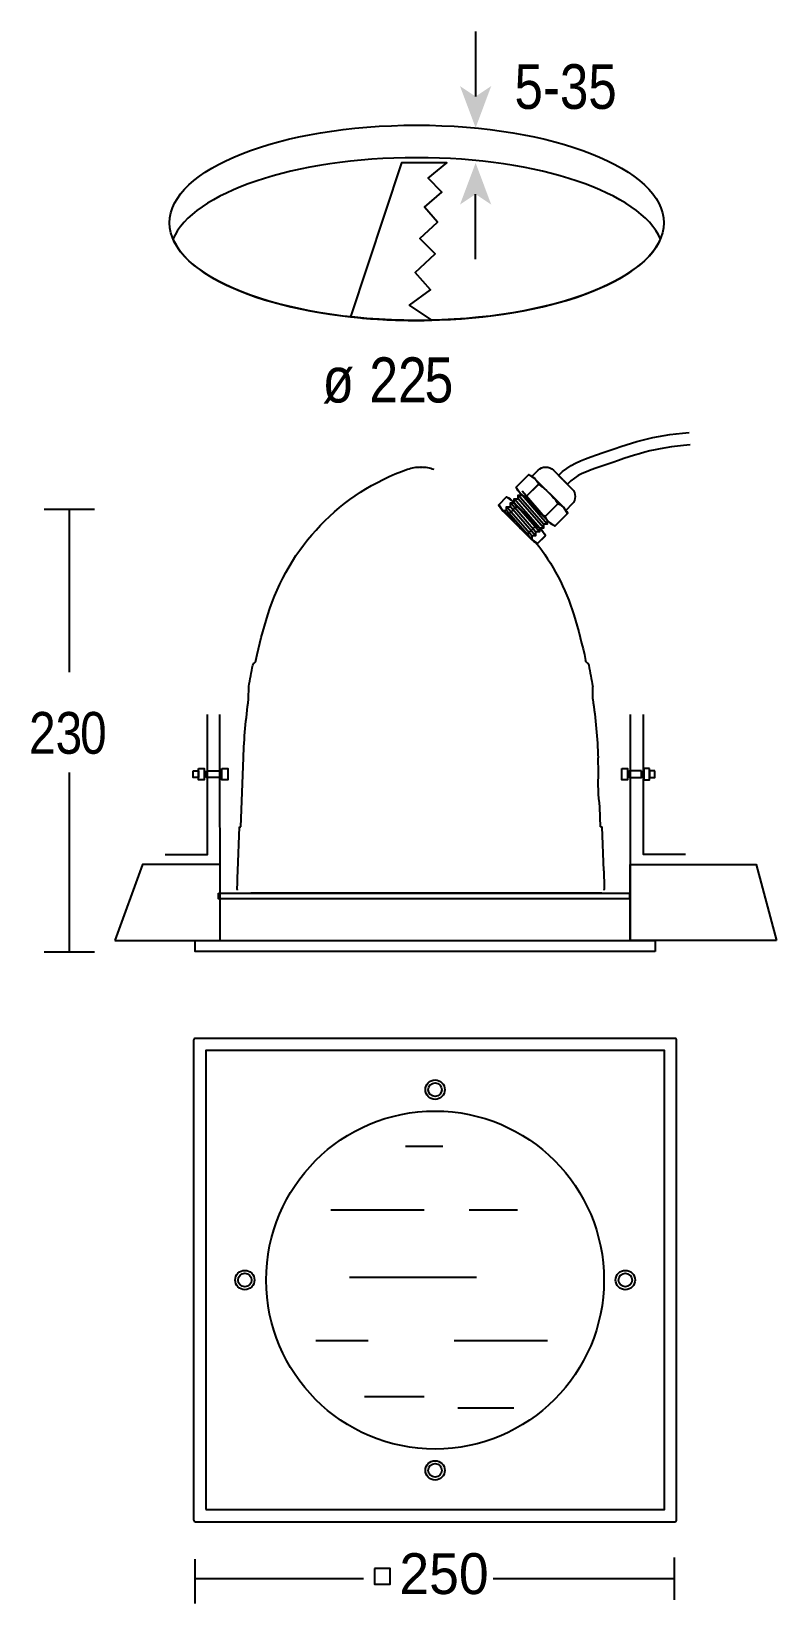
# Model space of a CAD drawing. Extents: x 30 to 151, y 33 to 288.
import ezdxf

# ---------------------------------------------------------------- set-up
doc = ezdxf.new("R2010")
doc.units = 0
doc.layers.add('LIVELLO_1', color=160, linetype='Continuous')
doc.styles.add('STD', font='txt')

# ---------------------------------------------------------------- blocks, each defined once
blk = doc.blocks.new('AI9-BLK1')
at = {"layer": 'LIVELLO_1'}
h = blk.add_hatch(color=7, dxfattribs=at)
h.dxf.hatch_style = 2
h.paths.add_polyline_path([(11.67, 117.12), (14.2, 118.81), (11.67, 112.06), (9.14, 118.81)])
h = blk.add_hatch(color=7, dxfattribs=at)
h.dxf.hatch_style = 2
h.paths.add_polyline_path([(11.67, 101.31), (9.14, 99.62), (11.67, 106.37), (14.2, 99.62)])
at = {"layer": 'LIVELLO_1', "color": 7}
for p, q in [((11.67, 127.66), (11.67, 117.12)), ((11.67, 90.77), (11.67, 101.31)), ((2.61, 57.11), (2.95, 57.11)), ((21.39, 46.61), (17.31, 51.32)), ((22.02, 47.24), (17.94, 51.95)), ((22.02, 46.61), (17.94, 51.32)), ((22.65, 47.86), (18.57, 52.58)), ((22.65, 47.24), (18.57, 51.95)), ((23.28, 48.49), (19.19, 53.21)), ((23.28, 47.86), (19.19, 52.58)), ((-58.24, 50.31), (-50.11, 50.31)), ((-54.18, 50.31), (-54.18, 23.89)), ((20.77, 45.98), (16.68, 50.69)), ((20.77, 45.35), (16.68, 50.06)), ((21.39, 45.98), (17.31, 50.69)), ((-25.11, 19.49), (-25.09, 21.54)), ((30.66, 19.49), (30.65, 21.54)), ((-29.75, -19.55), (-29.77, 17.02)), ((36.7, 17.02), (36.7, -19.55)), ((31.6, 7.66), (31.52, 10.02)), ((-54.18, 7.63), (-54.18, -21.41)), ((31.92, -1.16), (31.81, 2)), ((-26.87, -8.3), (-26.62, -1.16)), ((-26.62, -1.16), (-26.36, -1.16)), ((31.92, -1.16), (32.18, -1.16)), ((32.43, -8.3), (32.18, -1.16)), ((32.1, -11.92), (-24.78, -11.92)), ((-58.24, -21.41), (-50.11, -21.41)), ((43.93, -35.43), (-33.73, -35.43)), ((44.25, -113.4), (44.25, -35.74)), ((0.32, -52.9), (6.37, -52.9)), ((-11.78, -63.19), (3.34, -63.19)), ((10.6, -63.19), (18.47, -63.19)), ((-8.76, -74.08), (11.81, -74.08)), ((-14.2, -84.36), (-5.73, -84.36)), ((8.18, -84.36), (23.31, -84.36)), ((-6.34, -93.44), (3.34, -93.44)), ((8.79, -95.26), (17.86, -95.26)), ((-33.73, -113.71), (43.93, -113.71)), ((43.91, -126.36), (43.91, -119.5)), ((-33.78, -126.97), (-33.78, -119.77)), ((-33.76, -122.92), (-6.49, -122.92)), ((14.49, -122.92), (43.91, -122.92))]:
    blk.add_line(p, q, dxfattribs=at)
for points in [[(26.58, 49.59), (25.95, 50.53), (21.23, 55.25), (20.29, 55.88), (18.25, 53.83), (18.87, 52.89), (23.59, 48.18), (24.53, 47.55)], [(26.58, 49.59), (25.95, 50.53), (21.23, 55.25), (20.29, 55.88), (18.25, 53.83), (18.87, 52.89), (23.59, 48.18), (24.53, 47.55)], [(22.97, 45.98), (22.34, 46.92), (17.62, 51.64), (16.68, 52.27), (15.42, 51.01), (16.05, 50.07), (20.77, 45.35), (21.71, 44.72)], [(22.97, 45.98), (22.34, 46.92), (17.62, 51.64), (16.68, 52.27), (15.42, 51.01), (16.05, 50.07), (20.77, 45.35), (21.71, 44.72)], [(23.28, 48.49), (23.28, 47.86), (22.65, 47.86), (22.65, 47.23), (22.02, 47.23), (22.02, 46.6), (21.39, 46.6), (21.39, 45.97), (20.76, 45.97), (20.76, 45.34), (16.05, 50.06), (16.67, 50.06), (16.67, 50.69), (17.3, 50.69), (17.3, 51.32), (17.93, 51.32), (17.93, 51.95), (18.56, 51.95), (18.56, 52.58), (19.19, 52.58)], [(23.28, 48.49), (23.28, 47.86), (22.65, 47.86), (22.65, 47.23), (22.02, 47.23), (22.02, 46.6), (21.39, 46.6), (21.39, 45.97), (20.76, 45.97), (20.76, 45.34), (16.05, 50.06), (16.67, 50.06), (16.67, 50.69), (17.3, 50.69), (17.3, 51.32), (17.93, 51.32), (17.93, 51.95), (18.56, 51.95), (18.56, 52.58), (19.19, 52.58)], [(-34.12, 7.88), (-33.26, 7.88), (-33.26, 6.84), (-34.12, 6.84)], [(-34.12, 7.88), (-33.26, 7.88), (-33.26, 6.84), (-34.12, 6.84)], [(-33.25, 8.28), (-32.31, 8.28), (-32.31, 6.44), (-33.25, 6.44)], [(-31.94, 7.88), (-29.75, 7.88), (-29.75, 6.84), (-31.94, 6.84)], [(-31.94, 7.88), (-29.75, 7.88), (-29.75, 6.84), (-31.94, 6.84)], [(-29.44, 8.28), (-28.49, 8.28), (-28.49, 6.44), (-29.44, 6.44)], [(35.36, 8.28), (36.3, 8.28), (36.3, 6.44), (35.36, 6.44)], [(38.54, 7.88), (36.61, 7.88), (36.61, 6.84), (38.54, 6.84)], [(38.54, 7.88), (36.61, 7.88), (36.61, 6.84), (38.54, 6.84)], [(39.86, 8.28), (38.91, 8.28), (38.91, 6.44), (39.86, 6.44)], [(40.72, 7.88), (39.87, 7.88), (39.87, 6.84), (40.72, 6.84)], [(40.72, 7.88), (39.87, 7.88), (39.87, 6.84), (40.72, 6.84)], [(-46.8, -19.56), (-29.74, -19.56), (-29.74, -7.29), (-42.31, -7.29)], [(60.44, -19.56), (36.69, -19.56), (36.69, -7.28), (57.15, -7.28)], [(-30.02, -11.91), (36.63, -11.91), (36.63, -12.82), (-30.02, -12.82)], [(-30.02, -11.91), (36.63, -11.91), (36.63, -12.82), (-30.02, -12.82)], [(40.76, -21.37), (-33.77, -21.37), (-33.77, -19.56), (40.76, -19.56)], [(-4.69, -121.31), (-4.69, -123.83), (-2.18, -123.83), (-2.18, -121.31)]]:
    blk.add_lwpolyline(points, close=True, dxfattribs=at)
for points in [[(-38.63, -5.63), (-31.77, -5.63), (-31.8, 17.02)], [(45.71, -5.63), (38.86, -5.63), (38.88, 17.02)], [(-32.06, -111.74), (42.27, -111.74), (42.27, -37.41), (-32.06, -37.41), (-32.06, -111.74)]]:
    blk.add_lwpolyline(points, dxfattribs=at)
for centre, radius in [((5.1, -43.74), 1.57), ((5.1, -43.74), 1.1), ((5.1, -74.57), 27.37), ((-25.73, -74.57), 1.57), ((-25.73, -74.57), 1.1), ((35.93, -74.57), 1.57), ((35.93, -74.57), 1.1), ((5.1, -105.4), 1.57), ((5.1, -105.4), 1.1)]:
    blk.add_circle(centre, radius, dxfattribs=at)
blk.add_ellipse((2.12, 96.67), major_axis=(-40.05, 0), ratio=0.394756, dxfattribs=at)
for points, knots in [([(-37.38, 94.04), (-34.21, 101.52), (-17.73, 107.21), (2.12, 107.21), (21.96, 107.21), (38.44, 101.52), (41.62, 94.04), (38.44, 86.56), (21.96, 80.86), (2.12, 80.86), (-17.73, 80.86), (-34.21, 86.56), (-37.38, 94.04)], [0, 0, 0, 0, 1, 1, 1, 2, 2, 2, 3, 3, 3, 4, 4, 4, 4]), ([(-8.63, 81.44), (-8.63, 81.44), (-0.36, 106.4), (-0.36, 106.4), (-0.36, 106.4), (7.03, 106.4), (7.03, 106.4), (7.03, 106.4), (3.97, 103.9), (3.97, 103.9), (3.97, 103.9), (6.22, 101.64), (6.22, 101.64), (6.22, 101.64), (3.4, 99.2), (3.4, 99.2), (3.4, 99.2), (5.47, 96.75), (5.47, 96.75), (5.47, 96.75), (2.65, 94.12), (2.65, 94.12), (2.65, 94.12), (5.09, 91.62), (5.09, 91.62), (5.09, 91.62), (1.9, 88.61), (1.9, 88.61), (1.9, 88.61), (4.34, 85.79), (4.34, 85.79), (4.34, 85.79), (0.96, 83.35), (0.96, 83.35), (0.96, 83.35), (4.57, 80.89), (4.57, 80.89), (3.76, 80.87), (2.94, 80.86), (2.12, 80.86), (-1.61, 80.86), (-5.21, 81.06), (-8.63, 81.44)], [0, 0, 0, 0, 1, 1, 1, 2, 2, 2, 3, 3, 3, 4, 4, 4, 5, 5, 5, 6, 6, 6, 7, 7, 7, 8, 8, 8, 9, 9, 9, 10, 10, 10, 11, 11, 11, 12, 12, 12, 13, 13, 13, 14, 14, 14, 14]), ([(46.44, 60.71), (40.62, 60.27), (37.43, 59.09), (31.95, 57.18), (29.72, 56.41), (28.01, 55.9), (26.54, 54.33), (26.54, 54.33), (25.12, 55.75), (25.12, 55.75), (26.8, 57.53), (28.73, 58.19), (31.28, 59.08), (36.97, 61.05), (40.27, 62.26), (46.29, 62.71)], [0, 0, 0, 0, 1, 1, 1, 2, 2, 2, 3, 3, 3, 4, 4, 4, 5, 5, 5, 5]), ([(27.28, 53.6), (27.28, 53.6), (24.29, 56.58), (24.29, 56.58), (23.6, 57.28), (22.47, 57.28), (21.78, 56.58), (21.78, 56.58), (20.84, 55.64), (20.84, 55.64), (20.84, 55.64), (26.34, 50.14), (26.34, 50.14), (26.34, 50.14), (27.28, 51.08), (27.28, 51.08), (27.97, 51.78), (27.97, 52.9), (27.28, 53.6)], [0, 0, 0, 0, 1, 1, 1, 2, 2, 2, 3, 3, 3, 4, 4, 4, 5, 5, 5, 6, 6, 6, 6]), ([(21.87, 54.3), (21.87, 54.3), (21.71, 54.78), (21.24, 55.25), (20.76, 55.72), (20.29, 55.88), (20.29, 55.88), (20.29, 55.88), (18.25, 53.83), (18.25, 53.83), (18.25, 53.83), (18.4, 53.36), (18.88, 52.89), (19.35, 52.42), (19.82, 52.26), (19.82, 52.26), (19.82, 52.26), (21.87, 54.3), (21.87, 54.3)], [0, 0, 0, 0, 1, 1, 1, 2, 2, 2, 3, 3, 3, 4, 4, 4, 5, 5, 5, 6, 6, 6, 6]), ([(21.87, 54.3), (21.87, 54.3), (21.71, 54.78), (21.24, 55.25), (20.76, 55.72), (20.29, 55.88), (20.29, 55.88), (20.29, 55.88), (18.25, 53.83), (18.25, 53.83), (18.25, 53.83), (18.4, 53.36), (18.88, 52.89), (19.35, 52.42), (19.82, 52.26), (19.82, 52.26), (19.82, 52.26), (21.87, 54.3), (21.87, 54.3)], [0, 0, 0, 0, 1, 1, 1, 2, 2, 2, 3, 3, 3, 4, 4, 4, 5, 5, 5, 6, 6, 6, 6]), ([(25.01, 51.16), (25.01, 51.16), (24.85, 51.63), (23.59, 52.89), (22.33, 54.15), (21.86, 54.31), (21.86, 54.31), (21.86, 54.31), (19.82, 52.26), (19.82, 52.26), (19.82, 52.26), (19.97, 51.79), (21.23, 50.53), (22.49, 49.27), (22.96, 49.12), (22.96, 49.12), (22.96, 49.12), (25.01, 51.16), (25.01, 51.16)], [0, 0, 0, 0, 1, 1, 1, 2, 2, 2, 3, 3, 3, 4, 4, 4, 5, 5, 5, 6, 6, 6, 6]), ([(25.01, 51.16), (25.01, 51.16), (24.85, 51.63), (23.59, 52.89), (22.33, 54.15), (21.86, 54.31), (21.86, 54.31), (21.86, 54.31), (19.82, 52.26), (19.82, 52.26), (19.82, 52.26), (19.97, 51.79), (21.23, 50.53), (22.49, 49.27), (22.96, 49.12), (22.96, 49.12), (22.96, 49.12), (25.01, 51.16), (25.01, 51.16)], [0, 0, 0, 0, 1, 1, 1, 2, 2, 2, 3, 3, 3, 4, 4, 4, 5, 5, 5, 6, 6, 6, 6]), ([(18.25, 50.69), (18.25, 50.69), (18.1, 51.16), (17.62, 51.63), (17.15, 52.11), (16.68, 52.27), (16.68, 52.27), (16.68, 52.27), (15.42, 51.01), (15.42, 51.01), (15.42, 51.01), (15.58, 50.53), (16.05, 50.06), (16.52, 49.59), (17, 49.43), (17, 49.43), (17, 49.43), (18.25, 50.69), (18.25, 50.69)], [0, 0, 0, 0, 1, 1, 1, 2, 2, 2, 3, 3, 3, 4, 4, 4, 5, 5, 5, 6, 6, 6, 6]), ([(18.25, 50.69), (18.25, 50.69), (18.1, 51.16), (17.62, 51.63), (17.15, 52.11), (16.68, 52.27), (16.68, 52.27), (16.68, 52.27), (15.42, 51.01), (15.42, 51.01), (15.42, 51.01), (15.58, 50.53), (16.05, 50.06), (16.52, 49.59), (17, 49.43), (17, 49.43), (17, 49.43), (18.25, 50.69), (18.25, 50.69)], [0, 0, 0, 0, 1, 1, 1, 2, 2, 2, 3, 3, 3, 4, 4, 4, 5, 5, 5, 6, 6, 6, 6]), ([(26.58, 49.59), (26.58, 49.59), (26.42, 50.06), (25.95, 50.54), (25.48, 51.01), (25, 51.17), (25, 51.17), (25, 51.17), (22.96, 49.12), (22.96, 49.12), (22.96, 49.12), (23.11, 48.65), (23.59, 48.18), (24.06, 47.7), (24.53, 47.55), (24.53, 47.55), (24.53, 47.55), (26.58, 49.59), (26.58, 49.59)], [0, 0, 0, 0, 1, 1, 1, 2, 2, 2, 3, 3, 3, 4, 4, 4, 5, 5, 5, 6, 6, 6, 6]), ([(26.58, 49.59), (26.58, 49.59), (26.42, 50.06), (25.95, 50.54), (25.48, 51.01), (25, 51.17), (25, 51.17), (25, 51.17), (22.96, 49.12), (22.96, 49.12), (22.96, 49.12), (23.11, 48.65), (23.59, 48.18), (24.06, 47.7), (24.53, 47.55), (24.53, 47.55), (24.53, 47.55), (26.58, 49.59), (26.58, 49.59)], [0, 0, 0, 0, 1, 1, 1, 2, 2, 2, 3, 3, 3, 4, 4, 4, 5, 5, 5, 6, 6, 6, 6]), ([(21.39, 47.55), (21.39, 47.55), (21.24, 48.02), (19.98, 49.28), (18.72, 50.54), (18.25, 50.7), (18.25, 50.7), (18.25, 50.7), (16.99, 49.44), (16.99, 49.44), (16.99, 49.44), (17.15, 48.97), (18.4, 47.71), (19.66, 46.45), (20.14, 46.29), (20.14, 46.29), (20.14, 46.29), (21.39, 47.55), (21.39, 47.55)], [0, 0, 0, 0, 1, 1, 1, 2, 2, 2, 3, 3, 3, 4, 4, 4, 5, 5, 5, 6, 6, 6, 6]), ([(21.39, 47.55), (21.39, 47.55), (21.24, 48.02), (19.98, 49.28), (18.72, 50.54), (18.25, 50.7), (18.25, 50.7), (18.25, 50.7), (16.99, 49.44), (16.99, 49.44), (16.99, 49.44), (17.15, 48.97), (18.4, 47.71), (19.66, 46.45), (20.14, 46.29), (20.14, 46.29), (20.14, 46.29), (21.39, 47.55), (21.39, 47.55)], [0, 0, 0, 0, 1, 1, 1, 2, 2, 2, 3, 3, 3, 4, 4, 4, 5, 5, 5, 6, 6, 6, 6]), ([(22.96, 45.98), (22.96, 45.98), (22.81, 46.45), (22.33, 46.92), (21.86, 47.4), (21.39, 47.55), (21.39, 47.55), (21.39, 47.55), (20.13, 46.3), (20.13, 46.3), (20.13, 46.3), (20.29, 45.82), (20.76, 45.35), (21.23, 44.88), (21.71, 44.72), (21.71, 44.72), (21.71, 44.72), (22.96, 45.98), (22.96, 45.98)], [0, 0, 0, 0, 1, 1, 1, 2, 2, 2, 3, 3, 3, 4, 4, 4, 5, 5, 5, 6, 6, 6, 6]), ([(22.96, 45.98), (22.96, 45.98), (22.81, 46.45), (22.33, 46.92), (21.86, 47.4), (21.39, 47.55), (21.39, 47.55), (21.39, 47.55), (20.13, 46.3), (20.13, 46.3), (20.13, 46.3), (20.29, 45.82), (20.76, 45.35), (21.23, 44.88), (21.71, 44.72), (21.71, 44.72), (21.71, 44.72), (22.96, 45.98), (22.96, 45.98)], [0, 0, 0, 0, 1, 1, 1, 2, 2, 2, 3, 3, 3, 4, 4, 4, 5, 5, 5, 6, 6, 6, 6]), ([(-26.36, -1.16), (-26.36, -1.16), (-25.96, 10.02), (-25.96, 10.02), (-25.85, 13.19), (-25.56, 16.35), (-25.11, 19.49)], [0, 0, 0, 0, 1, 1, 1, 2, 2, 2, 2]), ([(-34.04, -35.74), (-34.04, -35.74), (-34.04, -113.4), (-34.04, -113.4), (-34.04, -113.58), (-33.9, -113.71), (-33.73, -113.71)], [0, 0, 0, 0, 1, 1, 1, 2, 2, 2, 2])]:
    blk.add_open_spline(points, degree=3, knots=knots, dxfattribs=at)
for points in [[(-22.02, 33.16), (-18.62, 44.2), (-10.2, 52.96), (0.65, 56.76)], [(0.65, 56.76), (1.34, 56.99), (2.05, 57.12), (2.78, 57.12)], [(2.78, 57.12), (3.5, 57.12), (4.22, 56.99), (4.91, 56.76)], [(21.4, 44.96), (24.16, 41.44), (26.26, 37.44), (27.58, 33.16)], [(-23.95, 25.79), (-23.41, 28.28), (-22.76, 30.73), (-22.02, 33.16)], [(27.58, 33.16), (28.32, 30.73), (28.97, 28.28), (29.5, 25.79)], [(-23.95, 25.79), (-23.98, 25.64), (-24.07, 25.5), (-24.19, 25.41)], [(29.75, 25.41), (29.62, 25.5), (29.54, 25.64), (29.5, 25.79)], [(-25.09, 21.54), (-24.89, 22.7), (-24.68, 23.86), (-24.44, 25.02)], [(-24.44, 25.02), (-24.41, 25.18), (-24.32, 25.32), (-24.19, 25.41)], [(29.75, 25.41), (29.88, 25.32), (29.97, 25.18), (30, 25.02)], [(30, 25.02), (30.24, 23.86), (30.45, 22.7), (30.65, 21.54)], [(30.66, 19.49), (31.12, 16.35), (31.4, 13.19), (31.52, 10.02)], [(31.81, 2), (31.56, 3.88), (31.49, 5.77), (31.6, 7.66)], [(-26.96, -11.33), (-26.94, -10.32), (-26.91, -9.31), (-26.87, -8.3)], [(32.43, -8.3), (32.47, -9.31), (32.49, -10.32), (32.51, -11.33)], [(-26.96, -11.33), (-26.96, -11.35), (-26.96, -11.38), (-26.96, -11.41)], [(32.52, -11.41), (32.52, -11.38), (32.52, -11.35), (32.51, -11.33)], [(-33.73, -35.43), (-33.9, -35.43), (-34.04, -35.57), (-34.04, -35.74)], [(44.25, -35.74), (44.25, -35.57), (44.11, -35.43), (43.93, -35.43)], [(43.93, -113.71), (44.11, -113.71), (44.25, -113.58), (44.25, -113.4)]]:
    blk.add_open_spline(points, degree=3, dxfattribs=at)
at = {"layer": 'LIVELLO_1', "color": 7, "attachment_point": 1, "style": 'STD'}
for s, insert, char_height in [('\\fArial Narrow|b0|i0;\\H7.2292;\\C7;5-35', (17.97, 122.35), 7.2292), ('\\fArial Narrow|b0|i0;\\H7.3044;\\C7;22', (-5.55, 74.87), 7.3044), ('\\fArial Narrow|b0|i0;\\H7.3044;\\C7;5', (3.4, 74.87), 7.3044), ('\\fArial Narrow|b0|i0;\\H7.3044;\\C7;ø', (-13.15, 74.87), 7.3044), ('\\fArial Narrow|b0|i0;\\H6.7571;\\C7;23', (-60.7, 17.43), 6.7571), ('\\fArial Narrow|b0|i0;\\H6.7571;\\C7;0', (-52.42, 17.43), 6.7571), ('\\fMyriad Roman|b0|i0;\\H6.6151;\\W0.98;\\C7;250', (-0.68, -118.82), 6.6151)]:
    blk.add_mtext(s, dxfattribs=dict(at, insert=insert, char_height=char_height))

msp = doc.modelspace()

# ---------------------------------------------------------------- block references
at = {"layer": 'LIVELLO_1', "color": 7}
msp.add_blockref('AI9-BLK1', (90.529961, 159.916423), dxfattribs=at)

doc.saveas('drawing.dxf')
